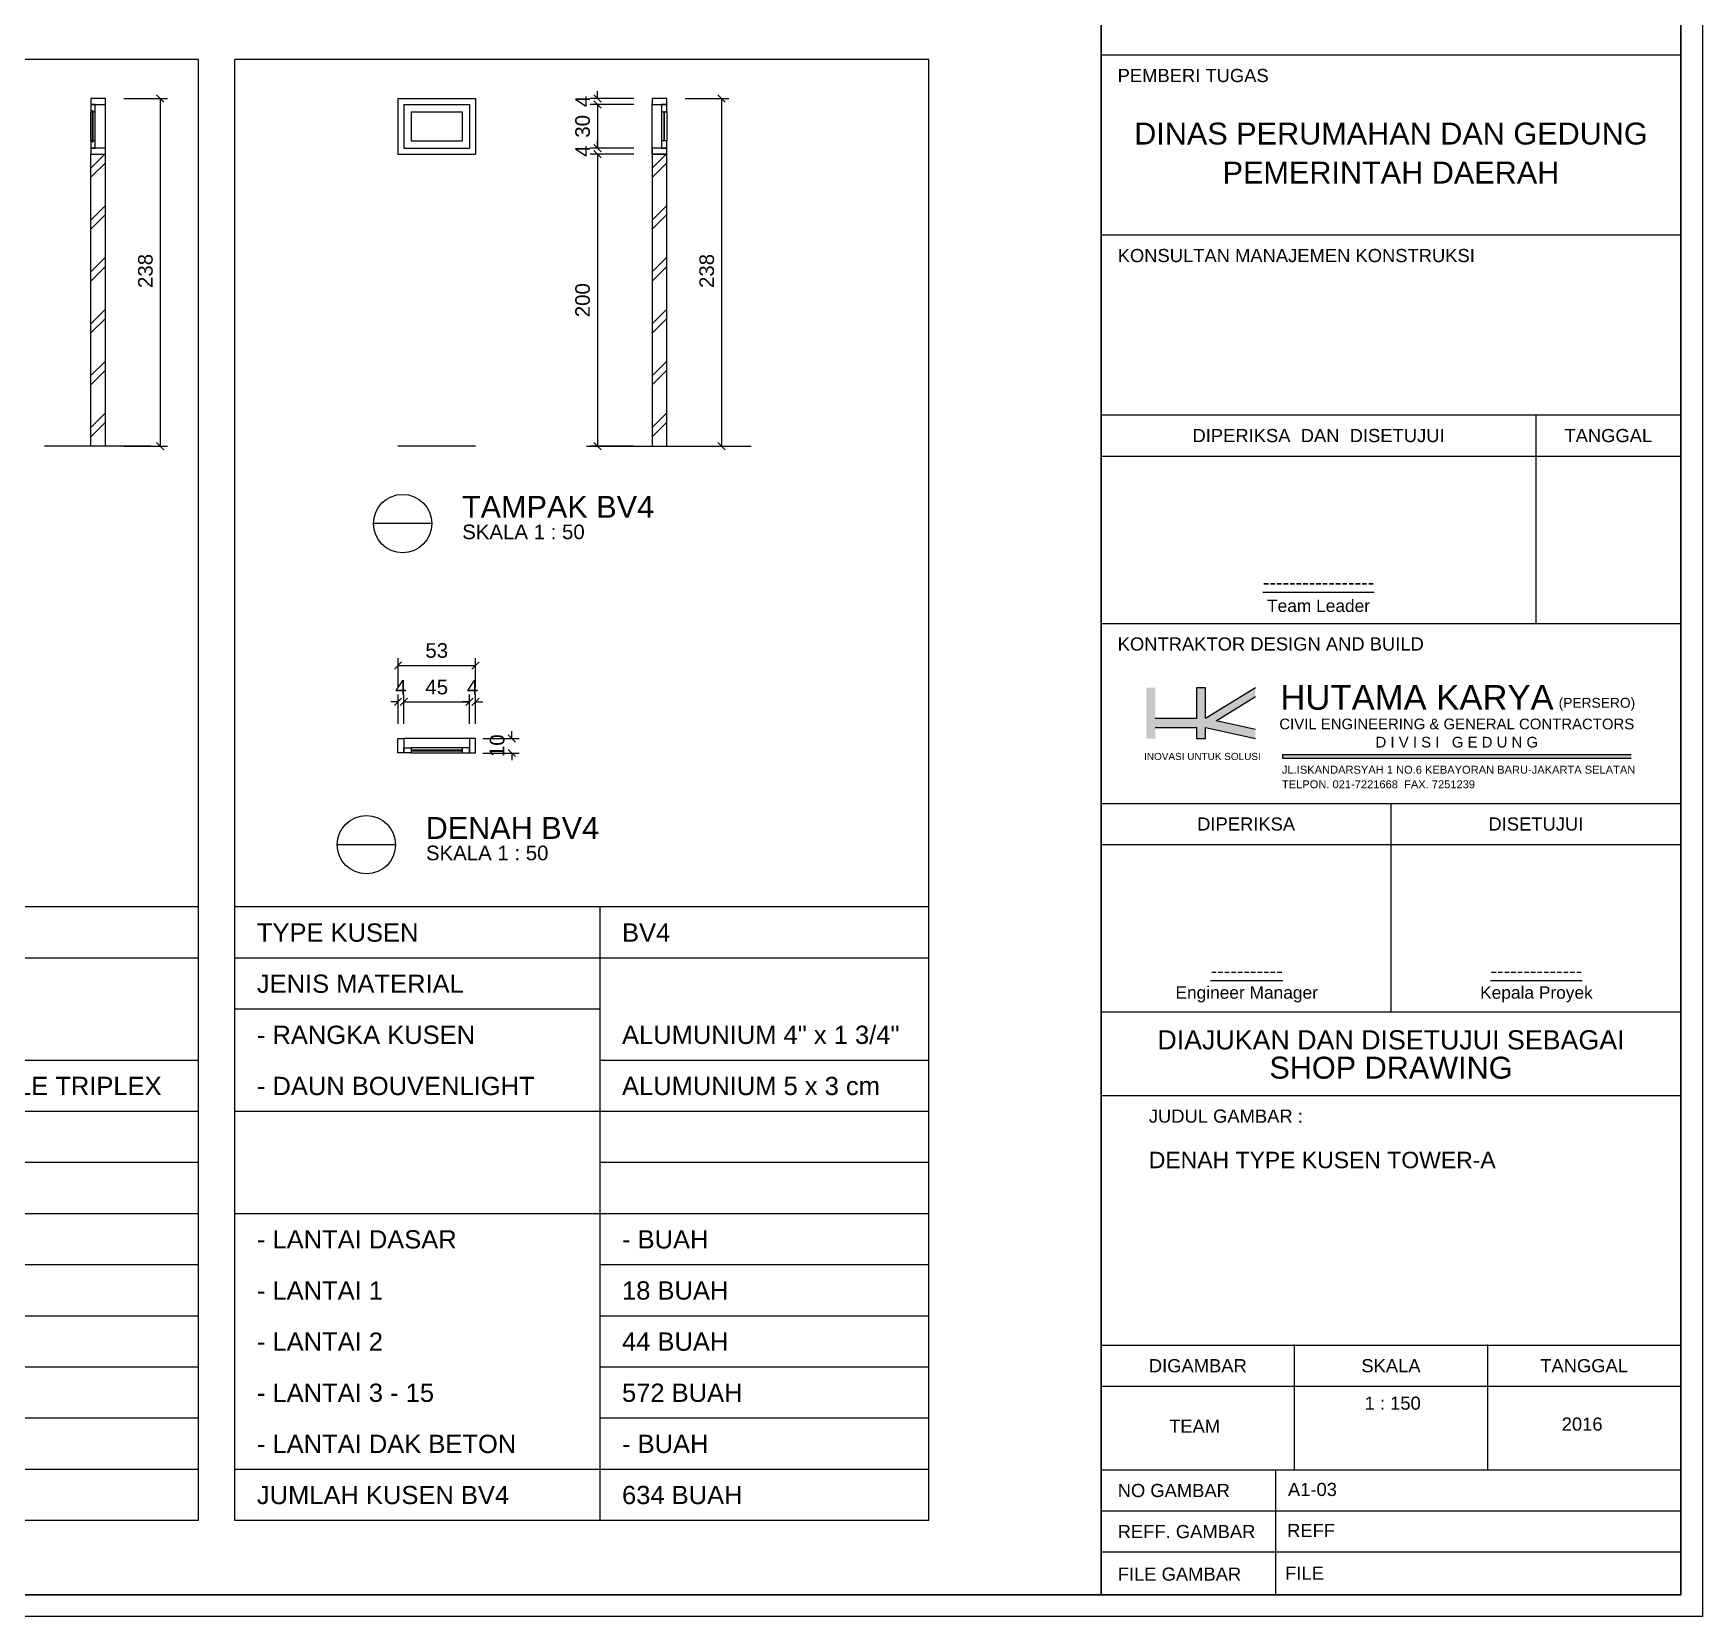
# Model space of a CAD drawing. Header units: millimetres. Extents: x -108 to 357, y -17 to 192.
# Drawn here: x 333.78 to 356.64, y -16.96 to 4.71 of the extents above; entities that cross this region are included whole.
import ezdxf
from ezdxf.enums import TextEntityAlignment as Align

# ---------------------------------------------------------------- set-up
doc = ezdxf.new("R2010")
doc.units = ezdxf.units.MM
doc.layers.get('defpoints').update_dxf_attribs({"color": 1})
for name, color, linetype, lineweight in [('ars', 11, 'Continuous', 0), ('KOP', 7, 'Continuous', 20), ('KOP GARIS', 1, 'Continuous', 30), ('lan', 7, 'Continuous', 15), ('NOT', 7, 'Continuous', 20), ('tem', 5, 'Continuous', 20), ('u', 6, 'Continuous', 20)]:
    doc.layers.add(name, color=color, linetype=linetype, lineweight=lineweight)
doc.layers.add('Kusen', color=30, linetype='Continuous')
doc.styles.add('BOLD', font='arial.ttf')
doc.styles.get("Standard").update_dxf_attribs({"font": 'arial.ttf'})
doc.dimstyles.new('SK-50', dxfattribs={"dimscale": 0, "dimtxt": 0.2, "dimasz": 0.1, "dimexe": 0.1, "dimexo": 0, "dimgap": 0.1, "dimtad": 1, "dimdec": 0, "dimlfac": 50, "dimzin": 0, "dimdsep": 46, "dimtxsty": 'Standard', "dimblk": 'OBLIQUE', "dimcen": 0.09, "dimclrd": 256, "dimclre": 256, "dimclrt": 256, "dimadec": 0, "dimazin": 0, "dimtfac": 1, "dimtdec": 0, "dimtofl": 0, "dimtmove": 0, "dimatfit": 3, "dimldrblk": 'OBLIQUE', "dimfxl": 0, "dimtolj": 1, "dimtzin": 0, "dimarcsym": 0})

# ---------------------------------------------------------------- blocks, each defined once
blk = doc.blocks.new('_Oblique')
at = {"color": 0, "linetype": 'ByBlock', "lineweight": -2}
blk.add_line((-0.5, -0.5), (0.5, 0.5), dxfattribs=at)
blk = doc.blocks.new('*D219')
at = {"layer": 'defpoints', "color": 0}
for p in [(339.756, -4.442), (338.856, -4.742), (339.756, -4.742)]:
    blk.add_point(p, dxfattribs=at)
at = {"layer": 'u', "lineweight": -2}
for p, q in [((338.856, -4.742), (338.856, -4.342)), ((339.756, -4.742), (339.756, -4.342)), ((338.856, -4.442), (339.756, -4.442))]:
    blk.add_line(p, q, dxfattribs=at)
at = {"layer": 'u', "lineweight": -2, "xscale": 0.1, "yscale": 0.1, "zscale": 0.1, "rotation": 180}
blk.add_blockref('_Oblique', (338.856, -4.442), dxfattribs=at)
at = {"layer": 'u', "lineweight": -2, "xscale": 0.1, "yscale": 0.1, "zscale": 0.1}
blk.add_blockref('_Oblique', (339.756, -4.442), dxfattribs=at)
at = {"layer": 'u', "insert": (339.306, -4.24), "char_height": 0.2, "attachment_point": 5}
blk.add_mtext('\\A1;45', dxfattribs=at)
blk = doc.blocks.new('*D571')
at = {"layer": 'defpoints', "color": 0}
for p in [(339.836, -4.442), (339.756, -4.742), (339.836, -4.742)]:
    blk.add_point(p, dxfattribs=at)
at = {"layer": 'u', "lineweight": -2}
for p, q in [((339.756, -4.742), (339.756, -4.342)), ((339.836, -4.742), (339.836, -4.342)), ((339.756, -4.442), (339.656, -4.442)), ((339.836, -4.442), (339.936, -4.442))]:
    blk.add_line(p, q, dxfattribs=at)
at = {"layer": 'u', "lineweight": -2, "xscale": 0.1, "yscale": 0.1, "zscale": 0.1}
blk.add_blockref('_Oblique', (339.756, -4.442), dxfattribs=at)
at = {"layer": 'u', "lineweight": -2, "xscale": 0.1, "yscale": 0.1, "zscale": 0.1, "rotation": 180}
blk.add_blockref('_Oblique', (339.836, -4.442), dxfattribs=at)
at = {"layer": 'u', "insert": (339.796, -4.242), "char_height": 0.2, "attachment_point": 5}
blk.add_mtext('\\A1;4', dxfattribs=at)
blk = doc.blocks.new('*D220')
at = {"layer": 'defpoints', "color": 0}
for p in [(339.836, -3.942), (338.776, -4.242), (339.836, -4.242)]:
    blk.add_point(p, dxfattribs=at)
at = {"layer": 'u', "lineweight": -2}
for p, q in [((338.776, -4.242), (338.776, -3.842)), ((339.836, -4.242), (339.836, -3.842)), ((338.776, -3.942), (339.836, -3.942))]:
    blk.add_line(p, q, dxfattribs=at)
at = {"layer": 'u', "lineweight": -2, "xscale": 0.1, "yscale": 0.1, "zscale": 0.1, "rotation": 180}
blk.add_blockref('_Oblique', (338.776, -3.942), dxfattribs=at)
at = {"layer": 'u', "lineweight": -2, "xscale": 0.1, "yscale": 0.1, "zscale": 0.1}
blk.add_blockref('_Oblique', (339.836, -3.942), dxfattribs=at)
at = {"layer": 'u', "insert": (339.306, -3.74), "char_height": 0.2, "attachment_point": 5}
blk.add_mtext('\\A1;53', dxfattribs=at)
blk = doc.blocks.new('*D221')
at = {"layer": 'defpoints', "color": 0}
for p in [(339.936, -4.942), (339.936, -5.142), (340.336, -5.142)]:
    blk.add_point(p, dxfattribs=at)
at = {"layer": 'u', "lineweight": -2}
for p, q in [((339.936, -4.942), (340.436, -4.942)), ((340.336, -4.942), (340.336, -4.842)), ((339.936, -5.142), (340.436, -5.142)), ((340.336, -5.142), (340.336, -5.242))]:
    blk.add_line(p, q, dxfattribs=at)
at = {"layer": 'u', "lineweight": -2, "xscale": 0.1, "yscale": 0.1, "zscale": 0.1}
for p, rotation in [((340.336, -4.942), 270), ((340.336, -5.142), 90)]:
    blk.add_blockref('_Oblique', p, dxfattribs=dict(at, rotation=rotation))
at = {"layer": 'u', "insert": (340.134, -5.042), "char_height": 0.2, "attachment_point": 5, "rotation": 90}
blk.add_mtext('\\A1;10', dxfattribs=at)
blk = doc.blocks.new('*D572')
at = {"layer": 'defpoints', "color": 0}
for p in [(338.856, -4.442), (338.776, -4.742), (338.856, -4.742)]:
    blk.add_point(p, dxfattribs=at)
at = {"layer": 'u', "lineweight": -2}
for p, q in [((338.776, -4.742), (338.776, -4.342)), ((338.856, -4.742), (338.856, -4.342)), ((338.776, -4.442), (338.676, -4.442)), ((338.856, -4.442), (338.956, -4.442))]:
    blk.add_line(p, q, dxfattribs=at)
at = {"layer": 'u', "lineweight": -2, "xscale": 0.1, "yscale": 0.1, "zscale": 0.1}
blk.add_blockref('_Oblique', (338.776, -4.442), dxfattribs=at)
at = {"layer": 'u', "lineweight": -2, "xscale": 0.1, "yscale": 0.1, "zscale": 0.1, "rotation": 180}
blk.add_blockref('_Oblique', (338.856, -4.442), dxfattribs=at)
at = {"layer": 'u', "insert": (338.816, -4.242), "char_height": 0.2, "attachment_point": 5}
blk.add_mtext('\\A1;4', dxfattribs=at)
blk = doc.blocks.new('*D573')
at = {"layer": 'defpoints', "color": 0}
for p in [(342.006, 3.057), (341.506, -0.943), (342.006, -0.943)]:
    blk.add_point(p, dxfattribs=at)
at = {"layer": 'u', "lineweight": -2}
for p, q in [((342.006, 3.057), (341.406, 3.057)), ((341.506, 3.057), (341.506, -0.943)), ((342.006, -0.943), (341.406, -0.943))]:
    blk.add_line(p, q, dxfattribs=at)
at = {"layer": 'u', "lineweight": -2, "xscale": 0.1, "yscale": 0.1, "zscale": 0.1}
for p, rotation in [((341.506, 3.057), 90), ((341.506, -0.943), 270)]:
    blk.add_blockref('_Oblique', p, dxfattribs=dict(at, rotation=rotation))
at = {"layer": 'u', "insert": (341.304, 1.057), "char_height": 0.2, "attachment_point": 5, "rotation": 90}
blk.add_mtext('\\A1;200', dxfattribs=at)
blk = doc.blocks.new('*D574')
at = {"layer": 'defpoints', "color": 0}
for p in [(341.506, 3.737), (342.006, 3.817), (342.006, 3.737)]:
    blk.add_point(p, dxfattribs=at)
at = {"layer": 'u', "lineweight": -2}
for p, q in [((341.506, 3.817), (341.506, 3.917)), ((342.006, 3.817), (341.406, 3.817)), ((342.006, 3.737), (341.406, 3.737)), ((341.506, 3.737), (341.506, 3.637))]:
    blk.add_line(p, q, dxfattribs=at)
at = {"layer": 'u', "lineweight": -2, "xscale": 0.1, "yscale": 0.1, "zscale": 0.1}
for p, rotation in [((341.506, 3.817), 270), ((341.506, 3.737), 90)]:
    blk.add_blockref('_Oblique', p, dxfattribs=dict(at, rotation=rotation))
at = {"layer": 'u', "insert": (341.306, 3.777), "char_height": 0.2, "attachment_point": 5, "rotation": 90}
blk.add_mtext('\\A1;4', dxfattribs=at)
blk = doc.blocks.new('*D575')
at = {"layer": 'defpoints', "color": 0}
for p in [(342.706, 3.817), (342.706, -0.943), (343.206, -0.943)]:
    blk.add_point(p, dxfattribs=at)
at = {"layer": 'u', "lineweight": -2}
for p, q in [((342.706, 3.817), (343.306, 3.817)), ((343.206, 3.817), (343.206, -0.943)), ((342.706, -0.943), (343.306, -0.943))]:
    blk.add_line(p, q, dxfattribs=at)
at = {"layer": 'u', "lineweight": -2, "xscale": 0.1, "yscale": 0.1, "zscale": 0.1}
for p, rotation in [((343.206, 3.817), 90), ((343.206, -0.943), 270)]:
    blk.add_blockref('_Oblique', p, dxfattribs=dict(at, rotation=rotation))
at = {"layer": 'u', "insert": (343.004, 1.457), "char_height": 0.2, "attachment_point": 5, "rotation": 90}
blk.add_mtext('\\A1;238', dxfattribs=at)
blk = doc.blocks.new('*D576')
at = {"layer": 'defpoints', "color": 0}
for p in [(341.506, 3.057), (342.006, 3.137), (342.006, 3.057)]:
    blk.add_point(p, dxfattribs=at)
at = {"layer": 'u', "lineweight": -2}
for p, q in [((341.506, 3.137), (341.506, 3.237)), ((342.006, 3.137), (341.406, 3.137)), ((342.006, 3.057), (341.406, 3.057)), ((341.506, 3.057), (341.506, 2.957))]:
    blk.add_line(p, q, dxfattribs=at)
at = {"layer": 'u', "lineweight": -2, "xscale": 0.1, "yscale": 0.1, "zscale": 0.1}
for p, rotation in [((341.506, 3.137), 270), ((341.506, 3.057), 90)]:
    blk.add_blockref('_Oblique', p, dxfattribs=dict(at, rotation=rotation))
at = {"layer": 'u', "insert": (341.306, 3.097), "char_height": 0.2, "attachment_point": 5, "rotation": 90}
blk.add_mtext('\\A1;4', dxfattribs=at)
blk = doc.blocks.new('*D577')
at = {"layer": 'defpoints', "color": 0}
for p in [(342.006, 3.737), (341.506, 3.137), (342.006, 3.137)]:
    blk.add_point(p, dxfattribs=at)
at = {"layer": 'u', "lineweight": -2}
for p, q in [((342.006, 3.737), (341.406, 3.737)), ((341.506, 3.737), (341.506, 3.137)), ((342.006, 3.137), (341.406, 3.137))]:
    blk.add_line(p, q, dxfattribs=at)
at = {"layer": 'u', "lineweight": -2, "xscale": 0.1, "yscale": 0.1, "zscale": 0.1}
for p, rotation in [((341.506, 3.737), 90), ((341.506, 3.137), 270)]:
    blk.add_blockref('_Oblique', p, dxfattribs=dict(at, rotation=rotation))
at = {"layer": 'u', "insert": (341.304, 3.437), "char_height": 0.2, "attachment_point": 5, "rotation": 90}
blk.add_mtext('\\A1;30', dxfattribs=at)
blk = doc.blocks.new('Ndtpd')
blk.add_line((0.747, 0), (-0.747, 0))
blk.add_circle((0, 0), 0.747)
at = {"flags": 4}
for tag, height, p in [('NO', 0.5, (0, 0.148)), ('NOLBR', 0.3, (0, -0.398))]:
    blk.add_attdef(tag, text='', height=height, dxfattribs=at).set_placement(p, align=Align.CENTER)
for tag, p, height in [('NDTPD', (1.516, 0.148), 0.5), ('SKALA', (1.523, -0.398), 0.3)]:
    blk.add_attdef(tag, p, '', height=height, dxfattribs=at)
blk = doc.blocks.new('*D640')
at = {"layer": 'defpoints', "color": 0}
for p in [(335.02, 3.817), (335.02, -0.943), (335.52, -0.943)]:
    blk.add_point(p, dxfattribs=at)
at = {"layer": 'u', "lineweight": -2}
for p, q in [((335.02, 3.817), (335.62, 3.817)), ((335.52, 3.817), (335.52, -0.943)), ((335.02, -0.943), (335.62, -0.943))]:
    blk.add_line(p, q, dxfattribs=at)
at = {"layer": 'u', "lineweight": -2, "xscale": 0.1, "yscale": 0.1, "zscale": 0.1}
for p, rotation in [((335.52, 3.817), 90), ((335.52, -0.943), 270)]:
    blk.add_blockref('_Oblique', p, dxfattribs=dict(at, rotation=rotation))
at = {"layer": 'u', "insert": (335.318, 1.457), "char_height": 0.2, "attachment_point": 5, "rotation": 90}
blk.add_mtext('\\A1;238', dxfattribs=at)
blk = doc.blocks.new('KOP A3 DED')
at = {"true_color": 0xfe0101}
blk.add_hatch(color=1, dxfattribs=at).paths.add_polyline_path([(16.559, 8.175), (16.918, 8.396), (16.918, 8.478), (16.461, 8.198), (16.461, 8.478), (16.379, 8.478), (16.379, 8.197), (16.004, 8.197), (16.004, 8.478), (15.922, 8.478), (15.922, 8.013), (16.004, 8.013), (16.004, 8.114), (16.379, 8.114), (16.379, 8.013), (16.461, 8.013), (16.461, 8.114), (16.918, 8.013), (16.918, 8.095)])
at = {"color": 8, "linetype": 'Continuous'}
blk.add_line((15.51, 10.967), (20.8, 10.967), dxfattribs=at)
at = {"color": 1, "true_color": 0xfe0101}
for p, q in [((16.379, 8.478), (16.379, 8.197)), ((16.461, 8.478), (16.379, 8.478)), ((16.461, 8.198), (16.461, 8.478)), ((16.918, 8.478), (16.461, 8.198)), ((16.559, 8.175), (16.918, 8.396)), ((16.379, 8.197), (16.004, 8.197)), ((16.004, 8.114), (16.379, 8.114)), ((16.379, 8.114), (16.379, 8.013)), ((16.461, 8.114), (16.918, 8.013)), ((16.461, 8.013), (16.461, 8.114)), ((16.918, 8.095), (16.559, 8.175)), ((16.379, 8.013), (16.461, 8.013))]:
    blk.add_line(p, q, dxfattribs=at)
at = {"color": 9}
blk.add_line((17.164, 7.865), (17.164, 7.835), dxfattribs=at)
blk.add_lwpolyline([(-21, 29.697), (21, 29.697), (21, 0), (-21, 0), (-21, 29.697)])
at = {"color": 7}
for p in [(17.273, 2.478), (19.037, 2.478)]:
    blk.add_point(p, dxfattribs=at)
at = {"layer": 'KOP'}
for p, q in [((15.51, 14.253), (20.8, 14.253)), ((15.51, 12.61), (20.8, 12.61)), ((15.51, 10.967), (20.8, 10.967)), ((19.478, 10.967), (19.478, 9.064)), ((15.51, 10.592), (20.8, 10.592)), ((15.51, 9.064), (20.8, 9.064)), ((20.348, 7.865), (17.164, 7.865)), ((17.164, 7.835), (20.348, 7.835)), ((15.51, 7.421), (20.8, 7.421)), ((18.155, 7.421), (18.155, 5.519)), ((15.51, 7.046), (20.8, 7.046)), ((15.51, 5.519), (20.8, 5.519)), ((15.51, 4.755), (20.8, 4.755)), ((15.51, 2.478), (20.8, 2.478)), ((17.273, 2.478), (17.273, 1.339)), ((19.037, 2.478), (19.037, 1.339)), ((15.51, 2.102), (20.8, 2.102)), ((15.51, 1.339), (20.8, 1.339)), ((17.102, 1.339), (17.102, 0.2)), ((15.51, 0.964), (20.8, 0.964)), ((20.8, 0.589), (15.51, 0.589))]:
    blk.add_line(p, q, dxfattribs=at)
blk.add_solid([(17.164, 7.865), (17.164, 7.835), (20.348, 7.865), (20.348, 7.835)], dxfattribs=at)
at = {"layer": 'KOP GARIS'}
blk.add_line((15.51, 0.2), (15.51, 29.497), dxfattribs=at)
blk.add_lwpolyline([(-20.8, 29.497), (20.8, 29.497), (20.8, 0.2), (-20.8, 0.2)], close=True, dxfattribs=at)
at = {"layer": 'KOP', "style": 'BOLD'}
for s, height, p in [('PEMBERI TUGAS', 0.12003, (17.039, 14.065)), ('KONSULTAN MANAJEMEN KONSTRUKSI', 0.12003, (18.921, 12.422)), ('KONTRAKTOR DESIGN AND BUILD', 0.12003, (18.455, 8.877)), ('NO GAMBAR', 0.12, (16.685, 1.151)), ('REFF. GAMBAR', 0.12003, (16.918, 0.776)), ('FILE GAMBAR', 0.12003, (16.788, 0.388))]:
    blk.add_text(s, height=height, dxfattribs=at).set_placement(p, align=Align.MIDDLE_RIGHT)
for s, height, p in [('DINAS PERUMAHAN DAN GEDUNG', 0.19998, (18.155, 13.535)), ('PEMERINTAH DAERAH', 0.19998, (18.155, 13.179)), ('DIPERIKSA  DAN  DISETUJUI', 0.12003, (17.494, 10.779)), ('TANGGAL', 0.12, (20.139, 10.779)), ('DIPERIKSA', 0.12, (16.833, 7.234)), ('DISETUJUI', 0.12, (19.478, 7.234)), ('DIAJUKAN DAN DISETUJUI SEBAGAI', 0.17498, (18.155, 5.264)), ('SHOP DRAWING', 0.19998, (18.155, 5.01)), ('JUDUL GAMBAR :', 0.12003, (16.648, 4.568)), ('DIGAMBAR', 0.12, (16.392, 2.29)), ('SKALA', 0.12, (18.155, 2.29)), ('TANGGAL', 0.12, (19.918, 2.29))]:
    blk.add_text(s, height=height, dxfattribs=at).set_placement(p, align=Align.MIDDLE_CENTER)
for s, height, p in [('%%U-----------------', 0.12861, (17.494, 9.44)), ('Team Leader', 0.11318, (17.494, 9.228)), ('%%U-----------', 0.12861, (16.838, 5.895)), ('%%U--------------', 0.12861, (19.483, 5.895)), ('Engineer Manager', 0.11318, (16.838, 5.682)), ('Kepala Proyek', 0.11318, (19.483, 5.682))]:
    blk.add_text(s, height=height, dxfattribs=at).set_placement(p, align=Align.MIDDLE)
for s, height, p in [('HUTAMA KARYA', 0.22633, (17.146, 8.276)), ('(PERSERO)', 0.09, (19.686, 8.295))]:
    blk.add_text(s, height=height, dxfattribs=at).set_placement(p)
for s, p in [('CIVIL ENGINEERING & GENERAL CONTRACTORS', (18.756, 8.098)), ('D I V I S I   G E D U N G', (18.756, 7.932))]:
    blk.add_text(s, height=0.09753, dxfattribs=at).set_placement(p, align=Align.CENTER)
at = {"layer": 'KOP'}
for s, p in [('JL.ISKANDARSYAH 1 NO.6 KEBAYORAN BARU-JAKARTA SELATAN', (17.16, 7.693)), ('TELPON. 021-7221668  FAX. 7251239', (17.16, 7.56))]:
    blk.add_text(s, height=0.07252, dxfattribs=at).set_placement(p)
at = {"layer": 'KOP', "ltscale": 1500, "insert": (16.434, 7.85), "char_height": 0.06502, "width": 1.36933, "attachment_point": 5}
blk.add_mtext('INOVASI UNTUK SOLUSI', dxfattribs=at)
at = {"layer": 'KOP', "style": 'BOLD'}
for tag, p in [('JUDUL1', (15.945, 4.092)), ('JUDUL2', (15.945, 3.747)), ('JUDUL3', (15.945, 3.427)), ('NO', (17.215, 1.101)), ('REFF', (17.207, 0.727)), ('FILE', (17.189, 0.336))]:
    blk.add_attdef(tag, p, '', height=0.12, dxfattribs=at)
for tag, p in [('SCALE1', (18.171, 1.948)), ('NAME', (16.363, 1.738)), ('SCALE2', (18.169, 1.733)), ('DATE', (19.9, 1.757)), ('SCALE3', (18.17, 1.521))]:
    blk.add_attdef(tag, text='', height=0.12, dxfattribs=at).set_placement(p, align=Align.MIDDLE_CENTER)

msp = doc.modelspace()

# ---------------------------------------------------------------- hatches: boundary and pattern name
at = {"layer": 'ars'}
h = msp.add_hatch(dxfattribs=at)
h.set_pattern_fill('TEMBOK', color=256, scale=0.502197)
h.set_pattern_definition([(225, (344.91275, 91.9158), (0.355107, -0.355107), []), (225, (344.7872, 91.9158), (0.355107, -0.355107), [])])
h.paths.add_polyline_path([(334.76981, -0.94293), (334.76981, 3.05707), (334.56981, 3.05707), (334.56981, -0.94293)])
h = msp.add_hatch(dxfattribs=at)
h.set_pattern_fill('TEMBOK', color=256, scale=0.502197)
h.set_pattern_definition([(225, (352.59897, 91.9158), (0.355107, -0.355107), []), (225, (352.4734, 91.9158), (0.355107, -0.355107), [])])
h.paths.add_polyline_path([(342.45602, -0.94293), (342.45602, 3.05707), (342.25514, 3.05707), (342.25514, -0.94293)])

# ---------------------------------------------------------------- linework, layer by layer
msp.add_lwpolyline([(334.58981, 3.22707), (334.59981, 3.22707), (334.59981, 3.64707), (334.58981, 3.64707)], close=True, dxfattribs=at)
for points in [[(342.42602, 3.23707), (342.42602, 3.63707), (342.41602, 3.63707), (342.41602, 3.23707)], [(339.65587, -5.10179), (338.95587, -5.10179), (338.95587, -5.11179), (339.65587, -5.11179)]]:
    msp.add_lwpolyline(points, dxfattribs=at)
at = {"layer": 'Kusen'}
for p, q in [((334.76981, 3.13707), (334.76981, 3.73707)), ((342.25602, 3.05707), (342.25602, 3.73707)), ((334.56981, 3.23707), (334.56981, 3.63707)), ((334.62981, 3.23707), (334.62981, 3.63707)), ((342.38602, 3.63707), (342.38602, 3.23707)), ((342.45602, 3.63707), (342.45602, 3.23707)), ((339.75587, -4.94179), (338.85587, -4.94179)), ((339.65587, -5.07179), (338.95587, -5.07179)), ((338.95587, -5.14179), (339.65587, -5.14179))]:
    msp.add_line(p, q, dxfattribs=at)
at = {"layer": 'Kusen', "linetype": 'ByBlock'}
for p, q in [((338.77587, 3.81707), (338.77587, 3.05707)), ((338.77587, 3.81707), (339.83587, 3.81707)), ((338.85587, 3.73707), (338.85587, 3.13707)), ((338.85587, 3.73707), (339.75587, 3.73707)), ((339.75587, 3.73707), (339.75587, 3.13707)), ((339.83587, 3.81707), (339.83587, 3.05707)), ((338.95587, 3.63707), (338.95587, 3.23707)), ((338.95587, 3.63707), (339.65587, 3.63707)), ((339.65587, 3.63707), (339.65587, 3.23707)), ((338.95587, 3.23707), (339.65587, 3.23707)), ((338.77587, 3.05707), (339.83587, 3.05707)), ((338.85587, 3.13707), (339.75587, 3.13707))]:
    msp.add_line(p, q, dxfattribs=at)
at = {"layer": 'Kusen'}
for points in [[(334.56981, 3.73707), (334.76981, 3.73707), (334.76981, 3.81707), (334.56981, 3.81707)], [(342.25602, 3.73707), (342.45602, 3.73707), (342.45602, 3.81707), (342.25602, 3.81707)], [(342.38602, 3.63707), (342.45602, 3.63707), (342.45602, 3.73707), (342.38602, 3.73707)], [(342.38602, 3.13707), (342.45602, 3.13707), (342.45602, 3.23707), (342.38602, 3.23707)], [(334.56981, 3.05707), (334.76981, 3.05707), (334.76981, 3.13707), (334.56981, 3.13707)], [(342.25602, 3.05707), (342.45602, 3.05707), (342.45602, 3.13707), (342.25602, 3.13707)], [(338.85587, -5.14179), (338.77587, -5.14179), (338.77587, -4.94179), (338.85587, -4.94179)], [(338.85587, -5.14179), (338.77587, -5.14179), (338.77587, -4.94179), (338.85587, -4.94179)], [(339.75587, -5.14179), (339.83587, -5.14179), (339.83587, -4.94179), (339.75587, -4.94179)], [(338.85587, -5.14179), (338.85587, -5.07179), (338.95587, -5.07179), (338.95587, -5.14179)], [(339.75587, -5.14179), (339.75587, -5.07179), (339.65587, -5.07179), (339.65587, -5.14179)]]:
    msp.add_lwpolyline(points, close=True, dxfattribs=at)
for points in [[(334.59981, 3.63707), (334.62981, 3.63707), (334.62981, 3.73707), (334.56981, 3.73707), (334.56981, 3.63707), (334.58981, 3.63707)], [(334.58981, 3.23707), (334.56981, 3.23707), (334.56981, 3.13707), (334.62981, 3.13707), (334.62981, 3.23707), (334.59981, 3.23707)]]:
    msp.add_lwpolyline(points, dxfattribs=at)
at = {"layer": 'lan'}
for p, q in [((336.04364, 4.35005), (323.54364, 4.35005)), ((336.04364, -15.64995), (336.04364, 4.35005)), ((336.54364, -15.64995), (336.54364, 4.35005)), ((346.04364, 4.35005), (336.54364, 4.35005)), ((346.04364, -15.64995), (346.04364, 4.35005)), ((341.35602, -0.94293), (343.61009, -0.94293)), ((336.04364, -7.24995), (323.54364, -7.24995)), ((346.04364, -7.24995), (336.54364, -7.24995)), ((341.54364, -15.64995), (341.54364, -7.24995)), ((336.04364, -7.94995), (323.54364, -7.94995)), ((346.04364, -7.94995), (336.54364, -7.94995)), ((341.54364, -8.64995), (336.54364, -8.64995)), ((336.04364, -9.34995), (328.54364, -9.34995)), ((346.04364, -9.34995), (341.54364, -9.34995)), ((336.04364, -10.04995), (323.54364, -10.04995)), ((346.04364, -10.04995), (336.54364, -10.04995)), ((336.04364, -10.74995), (328.54364, -10.74995)), ((346.04364, -10.74995), (341.54364, -10.74995)), ((336.04364, -11.44995), (323.54364, -11.44995)), ((346.04364, -11.44995), (336.54364, -11.44995)), ((336.04364, -12.14995), (328.54364, -12.14995)), ((346.04364, -12.14995), (341.54364, -12.14995)), ((336.04364, -12.84995), (328.54364, -12.84995)), ((346.04364, -12.84995), (341.54364, -12.84995)), ((336.04364, -13.54995), (328.54364, -13.54995)), ((346.04364, -13.54995), (341.54364, -13.54995)), ((336.04364, -14.24995), (328.54364, -14.24995)), ((346.04364, -14.24995), (341.54364, -14.24995)), ((336.04364, -14.94995), (323.54364, -14.94995)), ((346.04364, -14.94995), (336.54364, -14.94995)), ((336.04364, -15.64995), (323.54364, -15.64995)), ((346.04364, -15.64995), (336.54364, -15.64995))]:
    msp.add_line(p, q, dxfattribs=at)
at = {"layer": 'lan', "linetype": 'ByBlock'}
msp.add_line((335.38801, -0.94293), (333.93605, -0.94293), dxfattribs=at)
at = {"layer": 'lan', "linetype": 'Continuous', "ltscale": 2}
msp.add_line((339.83587, -0.94293), (338.77587, -0.94293), dxfattribs=at)
at = {"layer": 'tem'}
for p, q in [((334.56981, -0.94293), (334.56981, 3.05707)), ((334.76981, -0.94293), (334.76981, 3.05707)), ((342.25514, 3.05707), (342.25514, -0.94293)), ((342.45602, 3.05707), (342.25514, 3.05707)), ((342.45602, -0.94293), (342.45602, 3.05707))]:
    msp.add_line(p, q, dxfattribs=at)

# ---------------------------------------------------------------- block references
ref = msp.add_blockref('KOP A3 DED', (325.13958, -16.96472), dxfattribs=dict(xscale=1.5, yscale=1.5, zscale=1.5))
ref.add_attrib('NO', 'A1-03', (350.9615, -15.31384), dxfattribs={"layer": 'KOP', "height": 0.180051, "style": 'BOLD'})
ref.add_attrib('FILE', 'FILE', (350.92365, -16.46091), dxfattribs={"layer": 'KOP', "height": 0.180051, "style": 'BOLD'})
ref.add_attrib('REFF', 'REFF', (350.95011, -15.87489), dxfattribs={"layer": 'KOP', "height": 0.180051, "style": 'BOLD'})
ref.add_attrib('JUDUL1', 'DENAH TYPE KUSEN TOWER-A', (349.0564, -10.82626), dxfattribs={"layer": 'KOP', "height": 0.225, "style": 'BOLD'})
ref.add_attrib('NAME', 'TEAM', dxfattribs={"layer": 'KOP', "height": 0.180051, "style": 'BOLD'}).set_placement((349.68354, -14.35787), align=Align.MIDDLE_CENTER)
ref.add_attrib('SCALE1', '1 : 150', dxfattribs={"layer": 'KOP', "height": 0.180051, "style": 'BOLD'}).set_placement((352.39553, -14.04247), align=Align.MIDDLE_CENTER)
ref.add_attrib('DATE', '2016', dxfattribs={"layer": 'KOP', "height": 0.180051, "style": 'BOLD'}).set_placement((354.98991, -14.32907), align=Align.MIDDLE_CENTER)
at = {"layer": 'NOT'}
ref = msp.add_blockref('Ndtpd', (338.83955, -2.00135), dxfattribs=dict(at, xscale=0.5354752342704153, yscale=0.5354752342704153, zscale=0.5354752342704153))
ref.add_attrib('NDTPD', 'TAMPAK BV4', (339.65134, -1.92233), dxfattribs={"layer": '0', "height": 0.3, "flags": 4})
ref.add_attrib('SKALA', 'SKALA 1 : 50', (339.65521, -2.21466), dxfattribs={"layer": '0', "height": 0.2, "flags": 4})
ref = msp.add_blockref('Ndtpd', (338.34303, -6.39715), dxfattribs=dict(at, xscale=0.5354752342704153, yscale=0.5354752342704153, zscale=0.5354752342704153))
ref.add_attrib('NDTPD', 'DENAH BV4', (339.15482, -6.31813), dxfattribs={"layer": '0', "height": 0.3, "flags": 4})
ref.add_attrib('SKALA', 'SKALA 1 : 50', (339.15869, -6.61046), dxfattribs={"layer": '0', "height": 0.2, "flags": 4})

# ---------------------------------------------------------------- texts
for s, p in [('TYPE KUSEN', (336.84364, -7.72495)), ('BV4', (341.84364, -7.72495)), ('JENIS MATERIAL', (336.84364, -8.42495)), ('- RANGKA KUSEN', (336.84364, -9.12495)), ('ALUMUNIUM 4" x 1 3/4"', (341.84364, -9.12495)), ('RANGKA KAYU LAPIS DOUBLE TRIPLEX', (328.84364, -9.82495)), ('- DAUN BOUVENLIGHT', (336.84364, -9.82495)), ('ALUMUNIUM 5 x 3 cm', (341.84364, -9.82495)), ('- LANTAI DASAR', (336.84364, -11.92495)), ('- BUAH', (341.84364, -11.92495)), ('- LANTAI 1', (336.84364, -12.62495)), ('18 BUAH', (341.84364, -12.62495)), ('- LANTAI 2', (336.84364, -13.32495)), ('44 BUAH', (341.84364, -13.32495)), ('- LANTAI 3 - 15', (336.84364, -14.02495)), ('572 BUAH', (341.84364, -14.02495)), ('- LANTAI DAK BETON', (336.84364, -14.72495)), ('- BUAH', (341.84364, -14.72495)), ('JUMLAH KUSEN BV4', (336.84364, -15.42495)), ('634 BUAH', (341.84364, -15.42495))]:
    msp.add_text(s, height=0.25, dxfattribs=at).set_placement(p)

# ---------------------------------------------------------------- dimensions: what is measured, and where the dimension line sits
at = {"layer": 'u'}
for base, p1, p2, override, picture, middle in [((341.50602, 3.73707), (342.00602, 3.81707), (342.00602, 3.73707), {"dimscale": 1}, '*D574', (341.50602, 3.77707)), ((335.51981, -0.94293), (335.01981, 3.81707), (335.01981, -0.94293), {"dimscale": 1}, '*D640', (335.51981, 1.45707)), ((341.50602, 3.13707), (342.00602, 3.73707), (342.00602, 3.13707), {"dimscale": 1}, '*D577', (341.50602, 3.43707)), ((343.20602, -0.94293), (342.70602, 3.81707), (342.70602, -0.94293), {"dimscale": 1}, '*D575', (343.20602, 1.45707)), ((341.50602, 3.05707), (342.00602, 3.13707), (342.00602, 3.05707), {"dimscale": 1}, '*D576', (341.50602, 3.09707)), ((341.50602, -0.94293), (342.00602, 3.05707), (342.00602, -0.94293), {"dimscale": 1}, '*D573', (341.50602, 1.05707)), ((340.33587, -5.14179), (339.93587, -4.94179), (339.93587, -5.14179), {"dimscale": 1, "dimtxt": 0.2}, '*D221', (340.33587, -5.04179))]:
    dim = msp.add_linear_dim(base=base, p1=p1, p2=p2, angle=270, dimstyle='SK-50', override=override, dxfattribs=at)
    dim.commit()
    dim.dimension.update_dxf_attribs({"geometry": picture, "text_midpoint": middle, "dimtype": 160})
for base, p1, p2, override, picture, middle in [((339.83587, -3.94179), (338.77587, -4.24179), (339.83587, -4.24179), {"dimscale": 1, "dimtxt": 0.2}, '*D220', (339.30587, -3.94179)), ((338.85587, -4.44179), (338.77587, -4.74179), (338.85587, -4.74179), {"dimscale": 1}, '*D572', (338.81587, -4.44179)), ((339.75587, -4.44179), (338.85587, -4.74179), (339.75587, -4.74179), {"dimscale": 1, "dimtxt": 0.2}, '*D219', (339.30587, -4.44179)), ((339.83587, -4.44179), (339.75587, -4.74179), (339.83587, -4.74179), {"dimscale": 1}, '*D571', (339.79587, -4.44179))]:
    dim = msp.add_linear_dim(base=base, p1=p1, p2=p2, dimstyle='SK-50', override=override, dxfattribs=at)
    dim.commit()
    dim.dimension.update_dxf_attribs({"geometry": picture, "text_midpoint": middle, "dimtype": 160})

doc.saveas('drawing.dxf')
